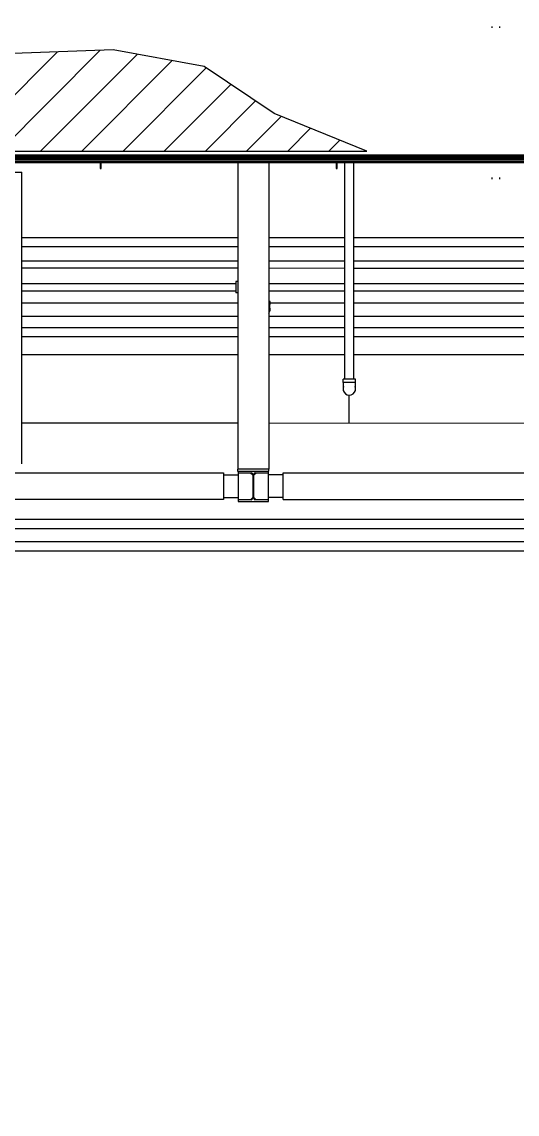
# Model space of a CAD drawing. Header units: metres. Extents: x 0 to 63075, y 0 to 44550.
# Drawn here: x 51832 to 52330, y 38539 to 39636 of the extents above; entities that cross this region are included whole.
import ezdxf

# ---------------------------------------------------------------- set-up
doc = ezdxf.new("R2010")
doc.units = ezdxf.units.M
doc.header["$LTSCALE"] = 75
for name, color, linetype in [('GSB', 7, 'Continuous'), ('ML6', 1, 'Continuous'), ('SDM', 7, 'Continuous'), ('SL1', 8, 'Continuous')]:
    doc.layers.add(name, color=color, linetype=linetype)
doc.styles.add('ROMANS', font='ROMANS.SHX')
doc.dimstyles.new('75___1-75', dxfattribs={"dimscale": 75, "dimtxt": 2.5, "dimasz": 2, "dimexe": 1.5, "dimexo": 1, "dimgap": 0.5, "dimtad": 1, "dimdec": 0, "dimzin": 12, "dimtxsty": 'ROMANS', "dimcen": 0, "dimclrd": 256, "dimclre": 256, "dimclrt": 3, "dimazin": 3, "dimtfac": 1, "dimtdec": 0, "dimtmove": 0, "dimatfit": 0, "dimfxl": 1, "dimlwd": -1, "dimlwe": -1, "dimarcsym": 0})

# ---------------------------------------------------------------- blocks, each defined once
blk = doc.blocks.new('A$C6bae614f')
at = {"layer": 'SL1'}
h = blk.add_hatch(dxfattribs=at)
h.set_pattern_fill('_USER', color=256, scale=195, angle=44.99813, style=0, pattern_type=0)
h.set_pattern_definition([(44.99813, (326091.56, -18363.04), (-137.8813, 137.89033), [])])
h.paths.add_polyline_path([(358071, 37896.2), (361631.3, 37896.1), (361009.7, 38148.1), (360542.3, 38461.6), (359930.9, 38574.4), (359262.4, 38550.2), (358674.7, 38308.7), (358340.7, 38022.9)])
for p, q in [((362470.2, 38720), (362470.2, 38729.6)), ((362520.2, 38720), (362520.2, 38729.6)), ((366481, 37866.5), (357971.3, 37866.8)), ((366471.7, 37868.4), (357980.7, 37868.7)), ((358080.7, 37861.5), (366371.7, 37861.3)), ((358080.7, 37853.6), (366371.7, 37853.3)), ((366496.1, 37844), (357956.3, 37844.3)), ((366494.2, 37834.7), (357958.1, 37834.9)), ((357980.7, 37819.9), (366471.7, 37819.6)), ((358080.7, 37827), (366371.7, 37826.7)), ((358080.7, 37821.7), (366371.7, 37821.5)), ((359844.5, 37819.8), (359844.5, 37780.7)), ((359844.5, 37780.7), (359850.9, 37780.7)), ((359850.9, 37780.7), (359850.9, 37819.8)), ((360766.7, 37819.8), (360766.6, 35768.7)), ((360973.7, 37819.8), (360973.6, 35768.7)), ((361424.7, 37819.8), (361424.7, 37780.7)), ((361424.7, 37780.7), (361431.1, 37780.7)), ((361431.1, 37780.7), (361431.1, 37819.8)), ((361482.6, 36369.8), (361482.7, 37819.8)), ((361543, 36369.8), (361543, 37819.8)), ((359219.7, 37754.7), (359320.7, 37754.7)), ((359320.6, 35804.7), (359320.7, 37754.7)), ((362470.2, 37709.6), (362470.2, 37720)), ((362520.2, 37709.6), (362520.2, 37720)), ((360766.7, 37316.5), (359320.7, 37316.5)), ((361482.7, 37316.4), (360973.7, 37316.5)), ((366357.5, 37316.3), (361543, 37316.4)), ((360766.7, 37256.1), (359320.7, 37256.2)), ((361482.7, 37256.1), (360973.7, 37256.1)), ((366357.5, 37256), (361543, 37256.1)), ((360766.7, 37160.4), (359320.7, 37160.5)), ((361482.7, 37160.4), (360973.7, 37160.4)), ((366327.6, 37160.2), (361543, 37160.4)), ((360766.7, 37112.2), (359320.7, 37112.2)), ((361482.7, 37112.1), (360973.7, 37112.2)), ((366327.6, 37112), (361543, 37112.1)), ((359320.6, 37010.5), (360752.2, 37010.4)), ((360752.2, 37024), (360752.2, 36948.6)), ((360766.6, 37024), (360752.2, 37024)), ((360973.6, 37010.4), (361482.6, 37010.4)), ((361543, 37010.4), (366497.3, 37010.2)), ((359320.6, 36962.2), (360752.2, 36962.2)), ((360766.6, 36948.6), (360752.2, 36948.6)), ((360973.6, 36962.2), (361482.6, 36962.1)), ((361543, 36962.1), (366497.2, 36962)), ((359320.6, 36880.8), (360766.6, 36880.7)), ((360982.9, 36890.4), (360973.6, 36890.4)), ((360982.9, 36869.8), (360973.6, 36869.8)), ((360979.7, 36869.8), (360979.7, 36840.4)), ((360982.9, 36869.8), (360982.9, 36890.4)), ((360982.9, 36880.7), (361482.6, 36880.7)), ((361543, 36880.7), (366497.2, 36880.6)), ((359320.6, 36791.9), (360766.6, 36791.8)), ((360973.6, 36791.8), (361482.6, 36791.8)), ((361543, 36791.8), (366497.2, 36791.7)), ((359320.6, 36716.5), (360766.6, 36716.5)), ((360973.6, 36716.5), (361482.6, 36716.4)), ((361543, 36716.4), (366497.2, 36716.3)), ((359320.6, 36656.2), (360766.6, 36656.1)), ((360973.6, 36656.1), (361482.6, 36656.1)), ((361543, 36656.1), (366497.2, 36655.9)), ((359320.6, 36534.9), (360766.6, 36534.9)), ((360973.6, 36534.9), (361482.6, 36534.9)), ((361543, 36534.9), (366497.2, 36534.7)), ((361554.8, 36369.8), (361470.8, 36369.8)), ((361470.8, 36347.6), (361470.8, 36369.8)), ((361554.8, 36347.6), (361470.8, 36347.6)), ((361473.9, 36310.3), (361473.9, 36347.6)), ((361551.7, 36347.6), (361551.6, 36310.3)), ((361554.8, 36347.6), (361554.8, 36369.8)), ((361512.8, 36077.7), (361512.8, 36264.2)), ((359320.6, 36077.7), (360766.6, 36077.7)), ((360973.6, 36077.7), (362807.6, 36077.6)), ((357955, 35743.8), (360670.1, 35743.7)), ((360670.1, 35743.7), (360670.1, 35565.7)), ((360670.1, 35730.7), (360768.6, 35730.7)), ((360975.1, 35768.7), (360765.1, 35768.7)), ((360765.1, 35768.7), (360765.1, 35756.2)), ((360765.1, 35756.2), (360975.1, 35756.2)), ((360768.6, 35756.2), (360768.6, 35553.2)), ((360768.6, 35745.2), (360856.5, 35745.2)), ((360851.5, 35745.2), (360866.5, 35730.2)), ((360866.5, 35735.2), (360866.5, 35574.2)), ((360873.7, 35730.2), (360888.7, 35745.2)), ((360873.7, 35574.2), (360873.7, 35735.2)), ((360883.7, 35745.2), (360971.6, 35745.2)), ((360971.6, 35553.2), (360971.6, 35756.2)), ((361070.1, 35730.7), (360971.6, 35730.7)), ((360975.1, 35756.2), (360975.1, 35768.7)), ((361070.1, 35743.7), (366037.1, 35743.5)), ((361070.1, 35565.7), (361070.1, 35743.7)), ((360670.1, 35565.7), (357900.7, 35565.8)), ((360670.1, 35578.7), (360768.6, 35578.7)), ((360856.5, 35564.2), (360768.6, 35564.2)), ((360768.6, 35553.2), (360971.6, 35553.2)), ((360866.5, 35579.2), (360851.5, 35564.2)), ((360888.7, 35564.2), (360873.7, 35579.2)), ((360971.6, 35564.2), (360883.7, 35564.2)), ((361070.1, 35578.7), (360971.6, 35578.7)), ((361070.1, 35565.7), (366037.1, 35565.5)), ((352595, 35435), (366037.1, 35434.5)), ((352596.8, 35372), (366037.1, 35371.5)), ((352575.9, 35285), (366037.1, 35284.5)), ((352575.9, 35222), (368855.3, 35221.4))]:
    blk.add_line(p, q, dxfattribs=at)
blk.add_lwpolyline([(358071, 37896.2), (361631.3, 37896.1), (361009.7, 38148.1), (360542.3, 38461.6), (359930.9, 38574.4), (359262.4, 38550.2), (358674.7, 38308.7), (358340.7, 38022.9)], close=True, dxfattribs=at)
for centre, radius, start, end in [((360945.1, 36836.3), 37.7, 319.07486, 23.67498), ((361512.8, 36306.3), 42, 157.58689, 22.40935), ((360856.5, 35735.2), 10, 359.99813, 89.99813), ((360883.7, 35735.2), 10, 89.99813, 179.99813), ((360856.5, 35574.2), 10, 269.99813, 359.99813), ((360883.7, 35574.2), 10, 179.99813, 269.99813)]:
    blk.add_arc(centre, radius, start, end, dxfattribs=at)
blk = doc.blocks.new('zw$15D4')
at = {"layer": 'ML6', "xscale": 0.2502808837766805, "yscale": 0.2502808837766805, "zscale": 0.2502808837766805}
blk.add_blockref('A$C6bae614f', (-85544.7, -3177.3), dxfattribs=at)

msp = doc.modelspace()

# ---------------------------------------------------------------- block references
at = {"layer": 'GSB', "xscale": 0.6000000000000068, "yscale": 0.6000000000000068, "zscale": 0.6000000000000068}
msp.add_blockref('zw$15D4', (49200, 35721.6), dxfattribs=at)

# ---------------------------------------------------------------- leaders
at = {"layer": 'SDM'}
msp.add_leader([(51608.3, 37812.1), (59453.1, 42438.7), (62243.4, 42438.7)], dimstyle='75___1-75', override={"dimtad": 0}, dxfattribs=at)

doc.saveas('drawing.dxf')
